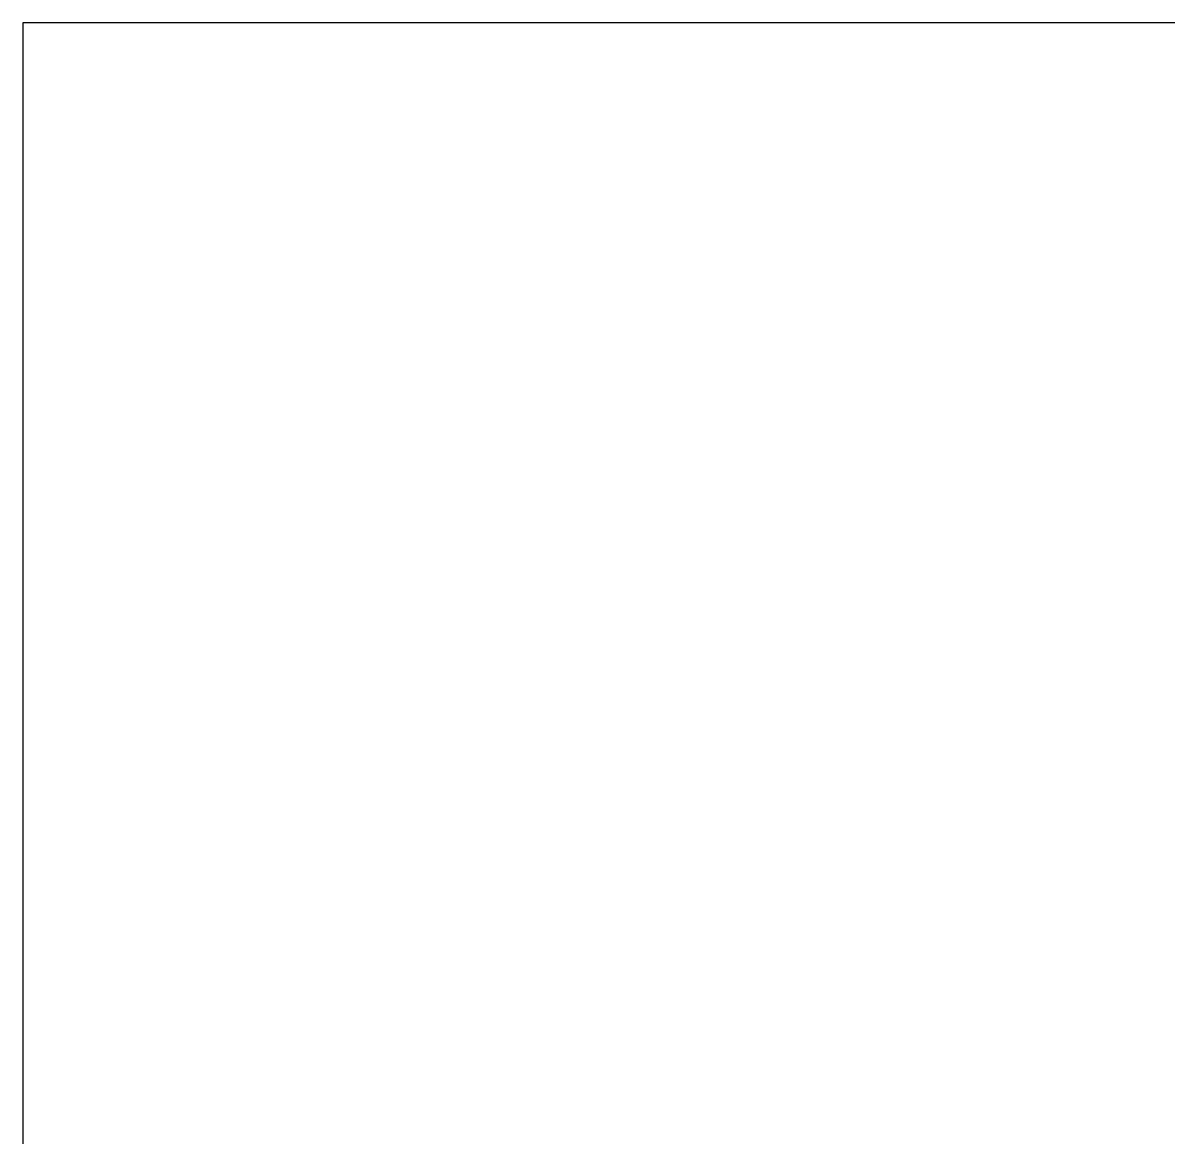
# Model space of a CAD drawing. Header units: millimetres. Extents: x -46397 to 283259, y -8690 to 23983.
# Drawn here: x -25148 to -22332, y 3200 to 5941 of the extents above; entities that cross this region are included whole.
import ezdxf

# ---------------------------------------------------------------- set-up
doc = ezdxf.new("R2010")
doc.units = ezdxf.units.MM
doc.layers.add('Dtext', color=255, linetype='Continuous', lineweight=20)
doc.styles.add('Chu va so', font='arial.ttf')
doc.styles.add('TCVN', font='arial.ttf')

# ---------------------------------------------------------------- blocks, each defined once
blk = doc.blocks.new('*U1840')
at = {"lineweight": 25}
for points in [[(0, 0), (16755.87448414474, 0), (16755.87448414474, 10975.97352968365), (0, 10975.97352968365)], [(0, 0), (12669.0758857044, 0), (12669.0758857044, 10975.97352968365), (0, 10975.97352968365)]]:
    blk.add_lwpolyline(points, close=True, dxfattribs=at)
at = {"layer": 'Dtext', "ltscale": 0.1}
for tag, p, height, style in [('REV_3', (12777.01998178306, 4122.595541921245), 72.97835082304653, 'TCVN'), ('FOR_APPROVAL3', (13506.88379500667, 4117.459143427712, -0.6601965626605263), 87.57402098765583, 'TCVN'), ('REV_2', (12777.01998178306, 3850.142302026221), 72.97835082304653, 'TCVN'), ('FOR_APPROVAL2', (13506.88379500667, 3845.005903531679, -0.6601965626605263), 87.57402098765583, 'TCVN'), ('FOR_APPROVAL1', (13506.88379500667, 3572.552675478804, -0.6318194461300569), 87.57402098765583, 'TCVN'), ('REV_1', (12777.01998138832, 3577.689062130215), 72.97835082304653, 'TCVN'), ('REV_0', (12777.01998178306, 3305.235822235195), 72.97835082304653, 'TCVN'), ('NGUOI_VE', (14284.44757114597, 3301.342667131742, -0.6133649869149843), 87.57402098765583, 'TCVN'), ('NGUOI_KIEM_2', (15058.3308489532, 3301.342667131742, -0.712834296636296), 87.57402098765583, 'TCVN'), ('NGUOI_DUYET', (15993.13131146353, 3301.342667131742, -0.712834296636296), 87.57402098765583, 'TCVN'), ('1.1_A4', (16040.01854118213, 166.2027495990373, -0.6779322583101781), 87.57402098765583, 'Chu va so'), ('A4_A4', (16331.43570809459, 166.2027495990373, -0.6779322583101781), 87.57402098765583, 'Chu va so'), ('REV.', (16571.40580941325, 166.2027495990373, -0.6779322583101781), 87.57402098765583, 'Chu va so')]:
    blk.add_attdef(tag, p, '', height=height, dxfattribs=dict(at, style=style))
for tag, p, height, style, width in [('NGAY_REV03', (12961.97731521531, 4117.459159217214, -0.6601965626605263), 75.8974848559684, 'TCVN', 0.95), ('NGAY_REV02', (12961.97731521531, 3845.005919322218, -0.6601965626605263), 75.8974848559684, 'TCVN', 0.95), ('NGAY_REV01', (12961.97731521531, 3572.552679426186, -0.6601965626605263), 75.8974848559684, 'TCVN', 0.95), ('NGAY_REV0', (12961.97731521531, 3300.099439530181, -0.7169507981882811), 75.8974848559684, 'TCVN', 0.95), ('DWD.NO', (12955.19321075817, 71.04984279513532, -0.6779322583101781), 116.7653613168744, 'Chu va so', 0.85)]:
    blk.add_attdef(tag, p, '', height=height, dxfattribs=dict(at, style=style, width=width))
at = {"layer": 'Dtext', "lineweight": 25, "ltscale": 0.1, "style": 'Chu va so'}
for tag, p, height in [('PROJECT_CODE', (13799.12366572146, 1371.995185943195), 175.1480419753117), ('TITLE1', (13040.5960709774, 1046.318567712862, -0.6779322583104245), 116.7653613168744), ('TITLE2', (13040.5960709774, 771.7328020906507, -0.6779322583104245), 116.7653613168744), ('TITLE3', (13040.5960709774, 499.2795621956276, -0.6779322583104245), 116.7653613168744)]:
    blk.add_attdef(tag, p, '', height=height, dxfattribs=at)

msp = doc.modelspace()

# ---------------------------------------------------------------- block references
at = {"xscale": 0.9084576280678549, "yscale": 0.9084576280678549, "zscale": 0.9084576280678549}
msp.add_blockref('*U1840', (-25147.50891073211, -4030.529872147279), dxfattribs=at)

doc.saveas('drawing.dxf')
